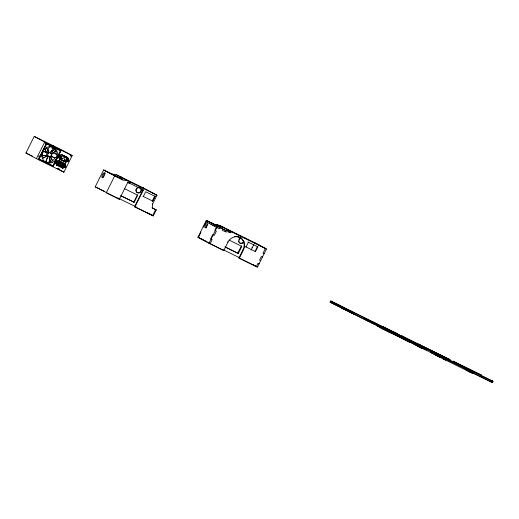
<?xml version="1.0" encoding="UTF-8"?>
<svg xmlns="http://www.w3.org/2000/svg" width="519" height="519" viewBox="0 0 519 519"><rect width="100%" height="100%" fill="white"/><g stroke="black" fill="none" stroke-linecap="round" stroke-linejoin="round"><path stroke-width="0.78" d="M70.597 155.447L70.292 155.797M217.442 226.297L217.727 225.012L218.175 225.252L216.157 224.733M214.587 224.448L225.642 230.442L225.356 231.727L226.926 232.006L227.212 230.721L226.771 230.481L228.341 230.76L228.788 231L228.496 232.285L230.164 232.609L230.449 231.325L219.303 225.291L214.587 224.448L206.335 220.393L197.914 237.287L223.767 250.547L227.977 242.101A9.381 8.68 -61.6 0 1 239.953 237.533A9.381 8.68 -61.6 0 1 243.56 249.762L239.35 258.209L257.443 267.103L266.455 249.023L255.4 243.035L219.394 225.337L219.206 225.707M230.073 232.564L230.358 231.279L225.642 230.442L216.948 226.148L214.84 230.371L216.384 231.15L214.282 235.373L212.738 234.594L210.63 238.818L212.174 239.596L210.072 243.82L199.452 238.065M49.662 156.427A1.103 0.889 -69.9 0 1 49.694 156.693L49.818 160.189A2.206 1.784 -69.9 0 1 47.287 162.596A2.206 1.784 -69.9 0 1 46.678 159.203L47.975 156.446A1.103 0.889 -69.9 0 1 48.312 155.998M49.785 156.466A1.103 0.889 -69.8 0 1 49.818 156.738L49.941 160.235A2.206 1.784 -69.9 0 1 47.411 162.642A2.206 1.784 -69.9 0 1 46.801 159.249L48.098 156.491A1.103 0.895 -70.5 0 1 48.436 156.044M25.95 153.001L34.222 136.4L61.729 149.92L72.193 155.59L63.915 172.185L36.414 158.671L25.95 153.001L32.463 156.2M36.414 158.671L44.692 142.076L34.222 136.4M46.327 143.367L38.445 159.177L53.191 166.424L61.067 150.62L46.399 143.406M39.009 158.963L46.496 143.945L60.502 150.834L53.016 165.846L39.087 159.002L46.496 143.945M52.108 148.142L53.295 145.774M52.413 147.999L53.12 146.579M60.139 159.268L61.716 156.109L63.123 155.57L66.607 157.283L67.029 158.723L65.452 161.883L60.139 159.203M60.418 159.164L61.897 156.2L63.026 155.771L66.51 157.478L66.847 158.632L65.368 161.597L59.828 158.84M59.413 163.524L59.906 162.531L60.275 162.713L59.782 163.699L59.413 163.524L60.885 164.302L61.378 163.31L59.906 162.531M59.263 164.121L58.9 163.939L58.407 164.925L58.77 165.107L59.263 164.121L57.791 163.336M60.541 164.692L62.014 165.47L61.521 166.456L60.048 165.678L60.541 164.692L60.911 164.873M62.228 162.687L62.565 163.842L61.086 166.8L62.559 167.605L64.038 164.64L63.701 163.485L59.438 161.318M64.998 163.634L58.945 160.637L56.856 161.162A1.323 1.226 -61.6 0 0 55.831 163.219L56.681 165.185L62.734 168.175L64.998 163.634L64.628 163.433L65.472 165.399A1.323 1.226 -61.6 0 1 65.608 165.697M127.421 182.15L127.791 182.351L119.37 199.244L95.204 186.814L103.625 169.921L122.932 179.963L127.648 180.807L156.985 195.222L152.547 204.116L152.586 208.158L152.216 207.957L156.238 209.936L153.267 215.885L134.583 206.705L143.01 189.811L143.374 190.012L134.953 206.906M134.174 202.293L133.811 202.092L137.353 194.982L137.723 195.183L134.174 202.293L120.706 195.676M152.314 201.366L155.11 195.76M152.774 201.151L155.136 196.409L154.772 196.208L152.404 200.95L152.774 201.151L142.965 196.312L143.335 196.506L145.696 191.764L155.136 196.409M152.644 215.599L155.616 209.644L156.238 209.936L152.028 207.691M198.355 237.527L200.963 232.291L200.522 232.051M207.516 222.541L208.106 221.353M209.28 223.501L209.871 222.314L210.974 222.852M211.051 224.455L211.642 223.274L212.745 223.812M212.822 225.415L213.413 224.227L214.509 224.772M214.587 226.375L215.177 225.188L216.28 225.726M208.969 243.281L217.39 226.388M225.642 230.442L225.051 231.623L222.301 230.274L222.891 229.087L222.45 228.847M230.267 231.695L230.449 231.325M238.26 253.447L237.812 253.207L241.361 246.097L241.802 246.337L238.26 253.447L224.857 246.862M239.35 258.209L238.909 257.969L243.119 249.522A9.381 8.68 -61.6 0 0 242.671 240.07A9.381 8.68 -61.6 0 0 234.419 236.593M251.073 250.1L253.797 244.637M255.043 251.384L257.405 246.642L257.846 246.882L255.484 251.624L245.597 246.746L246.038 246.986L248.406 242.243L247.965 242.003L257.846 246.882M256.347 266.558L257.962 263.308L259.065 263.853L258.618 263.607M352.317 313.353L330.084 302.123L330.674 300.936L381.679 326.237M331.862 303.083L332.452 301.902L330.674 300.936M333.204 303.745L333.795 302.558L335.579 303.459L334.989 304.64L334.541 304.4M333.646 303.985L334.236 302.798M335.884 305.062L336.474 303.875L338.622 304.958L339.569 305.451L338.816 305.088L338.226 306.275L338.978 306.632M336.325 305.302L336.915 304.115M337.279 305.788L337.869 304.601M338.025 306.145L338.622 304.958M339.173 306.761L339.77 305.574L338.816 305.088M340.133 307.28L340.724 306.093L339.77 305.574M341.093 307.799L341.697 306.573L343.468 307.527M362.418 318.329L351.921 313.009L352.511 311.822M372.421 321.793L343.085 307.371L342.495 308.558L371.831 322.974L372.421 321.793L371.708 321.417L375.393 323.207L376.1 323.577L375.509 324.764L373.576 323.798L374.283 324.167L374.874 322.98L374.167 322.61M374.283 324.167L372.344 323.201L372.934 322.014M373.057 323.571L373.648 322.383M374.802 324.394L375.393 323.207M375.509 324.764L375.068 324.524L375.659 323.337L383.911 327.392L382.775 326.782M376.826 324.245L377.397 324.557L376.807 325.744L376.236 325.432L376.826 324.245L406.04 338.693L377.968 324.868L377.378 326.055L405.449 339.88L404.878 339.569M377.949 326.36L378.5 325.095L379.071 325.407M389.633 330.811L390.93 331.511L390.34 332.698L380.784 327.891L381.374 326.704L408.875 340.224L411.1 341.424L410.51 342.611L401.875 338.304L402.465 337.116L411.1 341.424M383.009 329.098L383.599 327.911L381.374 326.704M403.172 339.004L403.763 337.824M410.081 342.066L410.672 340.879L411.113 341.119M414.876 344.091L415.466 342.903L420.182 345.265L419.735 345.025L419.144 346.205M417.925 345.602L418.658 344.506M418.457 346.737L419.047 345.557L407.992 339.562L423.069 347.529L422.479 348.716L421.136 348.061L421.726 346.874L421.285 346.634L420.695 347.821L407.402 340.749L408.745 341.411M421.953 346.867L419.949 345.972L420.39 346.212L419.8 347.399L419.358 347.159M432.009 353.4L432.606 352.219L421.992 346.465L440.852 356.274L440.261 357.455L422.109 348.035M440.852 356.274L434.909 353.329L435.357 353.569L434.76 354.756L434.319 354.516M437.069 355.865L437.66 354.678M437.511 356.105L438.101 354.918M441.89 356.644L444.673 358.097L443.57 357.559L442.979 358.746L444.082 359.284L441.299 357.831L441.89 356.644L433.91 352.323L459.866 365.058L471.661 371.448L471.012 372.603L465.9 369.833M442.396 358.376L442.986 357.189M442.979 358.746C443.576 360.348 446.444 358.123 445.808 358.681M452.652 362.256L453.191 361.172M454.423 363.274L454.968 362.191L456.071 362.729M459.451 365.765L459.996 364.682L459.555 364.442M463.597 367.783L464.135 366.693L454.008 361.672M472.757 371.987L472.147 373.161L472.757 371.987L443.57 357.559M480.828 376.249L481.373 375.166M480.97 376.275L481.509 375.185L480.412 374.647M492.589 381.167L493.05 381.413L492.46 382.6L490.442 381.562L491.032 380.375L464.635 367.4L465.089 367.647M492.408 381.121L491.817 382.308L491.357 382.055L491.947 380.875L492.408 381.121L465.549 367.9M48.754 152.878A1.103 1.09 -27.8 0 1 48.702 152.592L48.423 149.018A2.206 2.18 -27.8 0 1 51.387 146.845A2.206 2.18 -27.8 0 1 52.244 150.374L50.778 153.04A1.103 1.09 -27.8 0 1 50.609 153.28M44.705 148.752L46.807 152.735A2.206 2.044 -61.6 0 1 48.254 151.957M52.134 148.259L52.555 147.87A2.206 2.044 -61.6 0 1 53.587 147.474M41.981 156.264L43.291 155.564M50.83 151.509L54.975 149.29L55.896 151.23L51.063 153.825M42.052 156.303L43.362 155.603M50.907 151.548L55.046 149.329M42.214 158.496L47.041 155.901A1.654 1.531 -61.6 0 0 48.04 156.232M50.992 153.786L55.896 151.23M42.286 158.535L47.112 155.947L46.82 155.752A2.206 2.044 -61.6 0 1 46.256 154.837M50.615 156.654L52.484 160.838L50.525 161.805A8.388 7.759 -61.6 0 1 45.121 161.857M59.815 155.239L61.904 154.714L67.587 157.504L68.651 159.593A1.323 1.226 -61.6 0 1 67.626 161.643L65.537 162.168L59.633 159.255L58.79 157.289A1.323 1.226 -61.6 0 1 59.815 155.239L62.124 154.831L67.807 157.627M56.856 161.162L59.166 160.76L56.902 165.302L55.831 163.219M66.711 161.701L65.537 162.168M63.059 167.806L64.453 167.455A1.323 1.226 -61.6 0 0 64.771 167.378M64.674 167.572L62.585 168.098L64.849 163.55L65.699 165.522A1.323 1.226 -61.6 0 1 64.674 167.572L64.453 167.455M51.212 153.935L54.553 153.462A2.206 2.05 77.1 0 1 56.805 156.303A2.206 2.05 77.1 0 1 53.554 157.348L50.868 156.05A1.103 1.025 77.1 0 1 50.635 155.895M50.868 156.05L53.554 157.348M41.78 154.292A2.206 1.914 -32.3 0 0 43.752 155.616L47.248 155.226A1.103 0.954 -32.3 0 0 47.527 155.175M41.734 153.786A2.206 1.914 -32.3 0 1 45.432 152.093L45.49 152.19A2.206 1.914 -32.3 0 0 41.994 153.099A2.206 1.914 -32.3 0 0 43.817 155.706L47.248 155.226M46.353 147.085L48.526 151.963L48.183 151.918A2.206 2.044 -61.6 0 0 46.729 152.696L46.574 152.936A1.654 1.531 -61.6 0 0 46.412 153.176M111.877 173.975L116.593 174.819L145.93 189.234L156.985 195.222M219.012 226.576L220.925 227.562M445.166 357.344L446.34 357.935M445.315 357.396L446.638 358.039L446.191 357.799M445.257 358.395L445.685 358.603M445.088 359.803C443.803 359.142 446.528 360.497 445.211 359.868M372.344 323.201L371.117 322.604L371.831 322.974M363.261 318.744L368.094 321.027L367.504 320.671M257.242 244.027L254.304 242.49M259.085 245.026L257.988 244.488L260.927 246.025M262.77 247.025L261.673 246.486L264.612 248.024M229.917 231.046L266.455 249.023M104.896 170.563L122.231 179.081M215.028 224.688L211.836 223.099M219.154 226.719L220.646 227.452M122.932 179.963L114.686 175.909L106.259 192.802L119.37 199.244M127.791 182.351L143.374 190.012M237.851 236.417L241.484 238.202M44.692 142.076L72.193 155.59M264.106 253.746L263.003 253.207L265.358 248.484L264.917 248.244M63.188 155.538L65.277 156.563M63.091 155.732L65.919 157.16L66.257 158.314L66.847 158.632M124.255 188.559L137.723 195.183M229.113 240.096L241.802 246.337M262.458 257.041L261.362 256.496L259.584 260.058L260.687 260.603L260.24 260.356M59.263 160.741L60.684 161.435M63.701 163.485L59.477 161.377L60.217 161.772L59.088 162.207L57.609 165.172L62.559 167.605M61.378 163.31L61.015 163.135L60.522 164.121L60.885 164.302M62.014 165.47L61.651 165.289L61.158 166.275L61.521 166.456M57.667 164.51L57.298 164.328L58.77 165.107M60.048 165.678L60.418 165.859M121.05 195.825L133.811 202.092M225.83 247.316L237.812 253.207M57.551 165.068L61.826 167.202L63.305 164.238L62.961 163.089M480.555 374.666L453.048 361.153L454.151 361.691M481.509 375.185L464.135 366.693M340.724 306.093L352.907 312.172L351.142 311.212M419.735 345.025L445.321 357.617L442.765 356.339M493.05 381.413L491.032 380.375M417.192 344.344L418.288 344.888M383.599 327.911L390.93 331.511M419.047 345.557L420.39 346.212M421.726 346.874L423.069 347.529M432.606 352.219L435.357 353.569M330.084 302.123L345.894 309.888M376.359 324.862L364.351 318.964L370.65 322.377M95.204 186.814L104.624 191.44M117.67 197.856L136.516 207.113M197.914 237.287L206.523 241.523M222.32 249.282L239.544 257.748M375.068 324.524L381.011 327.47M445.075 358.843L472.575 372.357M254.498 265.507L253.395 264.962L257.443 267.103M395.66 334.885L400.019 337.045M404.152 339.056L407.415 340.659L405.644 339.705M134.583 206.705L153.267 215.885L146.994 212.524M209.624 243.58L223.767 250.547M238.909 257.969L255.899 266.325M376.236 325.432L389.983 332.192M393.486 333.84L403.737 338.946M409.186 341.651L410.523 342.306M422.083 347.99L426.897 350.351M438.769 356.164L440.728 357.13M470.461 371.74L490.442 381.562M470.409 371.786L492.46 382.6M380.784 327.891L410.51 342.611M416.004 345.154L411.424 342.728M418.567 346.595L422.479 348.716M444.608 359.576L472.147 373.161M222.645 226.972C221.341 226.342 224.078 227.672 222.768 227.043M245.922 238.409C244.631 237.786 247.336 239.103 246.038 238.481M120.778 176.901C119.552 176.311 122.205 177.602 120.895 176.979M143.056 187.852C141.849 187.275 144.444 188.54 143.173 187.923M255.296 243.489C254.07 242.898 256.704 244.183 255.413 243.56M152.618 193.036C151.399 192.445 154.033 193.73 152.742 193.107M129.095 182.948C127.797 182.325 130.509 183.648 129.212 183.025M442.169 355.956L440.021 354.925L449.071 359.44L448.111 358.921M436.732 353.75C435.441 353.134 438.146 354.451 436.849 353.828M469.747 370.443C468.449 369.82 471.168 371.143 469.87 370.521M436.142 354.938L435.713 354.73L436.265 355.002M469.157 371.63C467.853 371.001 470.59 372.337 469.28 371.701M45.432 152.093L47.878 153.326A1.103 0.954 -32.3 0 1 48.092 153.468M244.443 237.65L244.981 237.936M240.252 235.587L240.79 235.873M236.067 233.531L236.599 233.816M231.876 231.468L232.408 231.753M227.685 229.411L228.217 229.696M223.494 227.354L224.026 227.633M218.713 226.479L221.088 227.698M209.086 221.749L209.527 221.989L206.776 220.633L203.578 227.056L203.137 226.816M219.699 227.497L220.14 227.737L219.55 228.924L206.186 221.821M206.335 220.393L218.051 226.686M251.923 247.258L252.364 247.498M116.593 174.819L127.648 180.807M103.625 169.921L115.212 176.149M477.889 373.453L478.33 373.693M468.722 368.944L469.163 369.184M466.192 368.192L466.646 368.438M447.534 358.454L450.213 359.771L401.057 335.527L410.114 340.295L409.673 340.055M456.383 363.345L456.824 363.585M446.055 357.857L447.157 358.402M472.764 372.285L473.205 372.525M439.295 354.373L441.948 355.807L418.022 343.922M447.216 358.843L447.657 359.083M438.049 354.334L438.49 354.574M424.295 347.574L424.737 347.814M243.119 249.522L243.56 249.762M52.555 146.397L52.925 146.592M412.417 341.405L415.466 342.903M60.502 150.834L53.016 165.846M52.458 146.592L52.828 146.793M442.039 357.773L442.48 358.013M227.536 241.867L227.977 242.101M404.087 337.551L404.898 338.07M435.655 354.724L437.342 355.632M403.795 337.532L404.372 337.843M436.803 355.398L441.299 357.831M430.355 352.09L440.261 357.455M386.577 328.41L387.018 328.65M396.25 333.698L396.691 333.938M423.705 348.762L424.146 349.002M395.997 333.892L396.445 334.132L395.848 335.319L395.407 335.079M391.112 331.492L391.553 331.732M375.659 323.337L376.1 323.577M416.569 345.459L417.912 346.238M403.205 338.719L403.782 339.03M379.512 326.568L381.089 327.424M390.522 332.679L390.963 332.913M389.042 331.998L390.34 332.698M65.18 156.764L66.51 157.478M152.184 203.915L152.547 204.116M335.138 303.219L335.579 303.459M377.378 326.055L378.481 326.594M349.397 311.647L351.921 313.009M352.55 313.353L355.067 314.715M67.587 157.504L68.651 159.593M341.106 307.754L342.877 308.714M67.626 161.643L67.405 161.526A1.323 1.226 -61.6 0 0 68.469 160.767M58.79 157.289L59.633 159.255M46.587 147.74L48.526 151.963M64.045 160.877L65.368 161.597M64.129 161.162L65.452 161.883M58.945 160.637L59.315 160.838L57.051 165.386L56.681 165.185M62.565 163.842L64.038 164.64M50.544 156.615L52.484 160.838M62.364 167.974L62.734 168.175M56.941 168.403L63.915 172.185M44.783 148.791L46.645 152.975M140.208 188.001A2.757 2.556 -61.6 0 1 140.072 192.082A2.757 2.556 -61.6 0 1 136.212 191.673M135.933 191.044A2.757 2.556 -61.6 0 1 135.887 189.643M136.134 188.968A2.757 2.556 -61.6 0 1 136.529 188.365M137.055 187.884A2.757 2.556 -61.6 0 1 137.671 187.554M140.571 188.202A2.757 2.556 -61.6 0 1 140.162 192.504A2.757 2.556 -61.6 0 1 136.302 191.245A2.757 2.556 -61.6 0 1 138.709 187.593M139.39 187.619A2.757 2.556 -61.6 0 1 140.02 187.826M102.859 177.894A2.757 1.044 -63.8 0 1 103.346 175.156A2.757 1.044 -63.8 0 1 105.221 173.112M68.43 159.469A1.323 1.226 -61.6 0 1 68.618 160.105M59.01 157.413A1.323 1.226 -61.6 0 1 60.035 155.356M60.146 155.94A0.662 0.61 -61.6 0 1 60.36 156.881A0.662 0.61 -61.6 0 1 59.425 157.036M59.393 156.122A0.662 0.61 -61.6 0 1 59.672 155.927A0.662 0.61 -61.6 0 1 59.445 156.667M64.084 165.626A0.662 0.61 -61.6 0 1 65.024 165.983A0.662 0.61 -61.6 0 1 64.324 166.807A0.662 0.61 -61.6 0 1 63.863 165.885M65.323 166.982A1.323 1.226 -61.6 0 1 65.07 167.215M56.052 163.336A1.323 1.226 -61.6 0 1 57.077 161.286M56.286 162.356A0.662 0.61 -61.6 0 1 57.239 161.896A0.662 0.61 -61.6 0 1 57.272 162.96A0.662 0.61 -61.6 0 1 56.299 162.687M48.455 151.924A1.654 1.531 -61.6 0 1 49.234 152.099M51.991 146.572A8.388 7.759 -61.6 0 1 54.975 149.29L55.818 151.191A8.388 7.759 -61.6 0 1 56.071 154.727M55.215 157.504A8.388 7.759 -61.6 0 1 52.406 160.799M44.504 161.584A8.388 7.759 -61.6 0 1 43.349 160.877M46.892 155.791A2.206 2.044 -61.6 0 1 46.327 154.876M56.688 161.681A0.662 0.61 -61.6 0 1 56.337 162.674M64.103 165.256A0.662 0.61 -61.6 0 1 63.532 166.398M67.23 159.599A0.662 0.61 -61.6 0 1 66.653 160.475M52.899 147.526A2.206 2.044 -61.6 0 1 53.438 147.396M55.481 150.536A2.206 2.044 -61.6 0 1 55.163 151.023M52.224 151.314A2.206 2.044 -61.6 0 1 51.653 150.4M54.917 148.551A1.765 1.635 -61.6 0 1 55.124 149.848M52.361 150.899A1.765 1.635 -61.6 0 1 52.082 150.568M52.627 148.142A1.765 1.635 -61.6 0 1 54.287 147.98M55.066 148.629A1.765 1.635 -61.6 0 1 55.241 149.031M52.51 150.977A1.765 1.635 -61.6 0 1 52.056 150.244M52.769 148.226A1.765 1.635 -61.6 0 1 54.787 148.298M243.664 241.017A2.757 2.556 -61.6 0 1 238.915 242.146M238.636 241.523A2.757 2.556 -61.6 0 1 238.532 240.829M238.837 239.447A2.757 2.556 -61.6 0 1 239.233 238.844M239.759 238.357A2.757 2.556 -61.6 0 1 240.381 238.026M244.105 241.257A2.757 2.556 -61.6 0 1 241.199 243.515A2.757 2.556 -61.6 0 1 238.974 240.835A2.757 2.556 -61.6 0 1 241.491 238.111M206.082 228.107A2.336 0.889 -63.8 0 1 206.374 226.057A2.336 0.889 -63.8 0 1 207.795 224.176M38.834 156.141C39.262 157.335 39.716 155.175 38.834 156.141M45.237 143.296C45.633 144.49 46.165 142.329 45.237 143.296M58.465 168.493C58.894 169.681 59.361 167.546 58.465 168.493M70.72 155.823C71.148 157.004 71.609 154.876 70.72 155.823M62.072 158.133L61.586 159.119L61.949 159.301L62.442 158.308L62.072 158.133M64.187 157.322L63.694 158.314L64.064 158.49L64.557 157.504L64.187 157.322M64.823 159.482L64.33 160.468L64.7 160.65L65.193 159.664L64.823 159.482M400.214 335.968L399.624 337.149L400.065 337.389L400.662 336.202L400.214 335.968M393.512 331.888L397.515 333.899L393.512 331.888M129.289 181.566L130.237 182.039L129.289 181.566M119.792 177.894L120.174 178.101L119.792 177.894M230.806 231.455L231.753 231.928L230.806 231.455M460.132 365.253L461.08 365.733L460.132 365.253M391.436 330.798L382.159 326.263L408.005 339.478L391.436 330.798M50.603 161.85L49.59 159.716L50.603 161.85M103.586 176.83A2.757 1.044 -63.8 0 0 104.604 172.71A2.757 1.044 -63.8 0 0 101.964 176.019A2.757 1.044 -63.8 0 0 103.586 176.83M67.548 160.838A0.662 0.61 -61.6 0 0 67.794 159.729A0.662 0.61 -61.6 0 0 66.763 160.118A0.662 0.61 -61.6 0 0 67.548 160.838M67.768 160.961A0.662 0.61 -61.6 0 0 68.015 159.846A0.662 0.61 -61.6 0 0 66.983 160.241A0.662 0.61 -61.6 0 0 67.768 160.961M60.249 157.263A0.662 0.61 -61.6 0 0 60.502 156.154A0.662 0.61 -61.6 0 0 59.464 156.543A0.662 0.61 -61.6 0 0 60.249 157.263M64.817 166.884A0.662 0.61 -61.6 0 0 65.063 165.775A0.662 0.61 -61.6 0 0 64.025 166.171A0.662 0.61 -61.6 0 0 64.817 166.884M57.298 163.193A0.662 0.61 -61.6 0 0 57.544 162.077A0.662 0.61 -61.6 0 0 56.506 162.473A0.662 0.61 -61.6 0 0 57.298 163.193M51.997 162.609A8.388 7.759 -61.6 0 0 55.137 148.512A8.388 7.759 -61.6 0 0 42.02 153.514A8.388 7.759 -61.6 0 0 51.997 162.609M50.324 156.913A2.206 2.044 -61.6 0 0 51.147 153.202A2.206 2.044 -61.6 0 0 47.696 154.519A2.206 2.044 -61.6 0 0 50.324 156.913M206.348 227.056A2.336 0.889 -63.8 0 0 207.224 223.559A2.336 0.889 -63.8 0 0 204.986 226.342A2.336 0.889 -63.8 0 0 206.348 227.056"/></g></svg>
